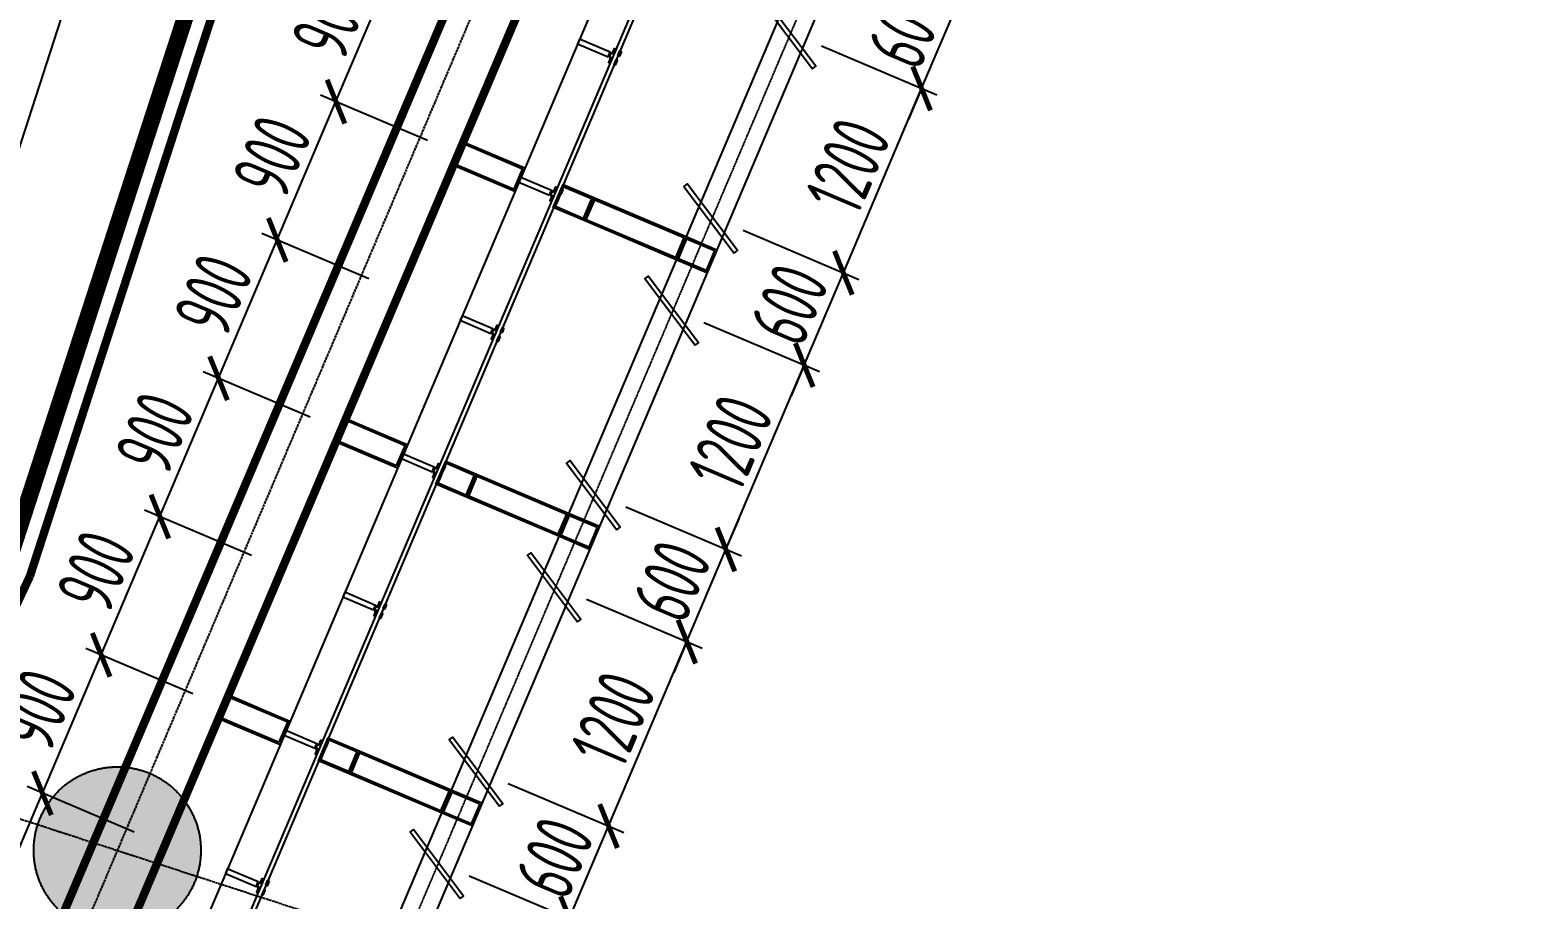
# Model space of a CAD drawing. Extents: x 11778731 to 12007717, y -6694179 to -6314888.
# Drawn here: x 11981166 to 11990124, y -6403804 to -6398597 of the extents above; entities that cross this region are included whole.
import ezdxf
from ezdxf.xclip import XClip

# ---------------------------------------------------------------- set-up
doc = ezdxf.new("R2010")
doc.units = 0
doc.header["$LTSCALE"] = 10
doc.header["$MEASUREMENT"] = 0
doc.header["$XCLIPFRAME"] = 0
for name, pattern in [('A3-RG-axis-100$0$CENTER', [2, 1.25, -0.25, 0.25, -0.25]), ('A3-RI-5F$0$DASH', [0.35, 0.25, -0.1]), ('A3-RI-5F$0$DASHDOT', [1, 0.5, -0.25, 0, -0.25])]:
    doc.linetypes.add(name, pattern=pattern)
for name, color, linetype in [('A3-RB-5F-100$0$A-DIMS-100', 1, 'Continuous'), ('A3-RG-axis-100$0$A-GRID', 1, 'A3-RG-axis-100$0$CENTER'), ('A3-RI-5F$0$0M-FIRE', 30, 'A3-RI-5F$0$DASHDOT'), ('A3-RI-5F$0$A-DETAILS', 11, 'Continuous'), ('A3-RI-5F$0$A-FACD-ALUM', 30, 'Continuous'), ('A3-RI-5F$0$A-FLOR', 2, 'Continuous'), ('A3-RI-5F$0$A-GLAZ', 140, 'Continuous'), ('A3-RI-5F$0$A-STRS-HRAL', 80, 'Continuous'), ('A3-RS-1F$0$A-HATH-GRAY', 8, 'Continuous'), ('A3-RS-1F$0$A-WALL', 7, 'Continuous')]:
    doc.layers.add(name, color=color, linetype=linetype)
doc.styles.add('A3-RB-5F-100$0$XD2008', font='xd-hzs.shx', dxfattribs={"width": 0.7, "bigfont": 'xd-hztxt.shx'})
doc.dimstyles.new('A3-RB-5F-100$0$XD100', dxfattribs={"dimscale": 100, "dimtxt": 3.5, "dimasz": 1.5, "dimexe": 1, "dimexo": 2, "dimgap": 0.5, "dimtad": 1, "dimdec": 0, "dimdsep": 46, "dimtxsty": 'A3-RB-5F-100$0$XD2008', "dimcen": 2.5, "dimclrt": 4, "dimaunit": 1, "dimadec": 0, "dimazin": 0, "dimtfac": 1, "dimtdec": 0, "dimtix": 1, "dimtmove": 0, "dimatfit": 3, "dimfxl": 0, "dimtolj": 1, "dimtzin": 0, "dimarcsym": 0})
doc.dimstyles.new('A3-RB-5F-100$0$XD100$0', dxfattribs={"dimscale": 100, "dimtxt": 3.5, "dimasz": 2, "dimexe": 1, "dimexo": 2, "dimgap": 0.5, "dimtad": 1, "dimdec": 0, "dimdsep": 46, "dimtxsty": 'A3-RB-5F-100$0$XD2008', "dimblk1": 'A3-RB-5F-100$0$_ARCHTICK', "dimblk2": 'A3-RB-5F-100$0$_ARCHTICK', "dimsah": 1, "dimcen": 2.5, "dimclrt": 4, "dimaunit": 1, "dimadec": 0, "dimazin": 0, "dimtfac": 1, "dimtdec": 0, "dimtix": 1, "dimtmove": 0, "dimatfit": 3, "dimfxl": 0, "dimtolj": 1, "dimtzin": 0, "dimarcsym": 0})

# ---------------------------------------------------------------- blocks, each defined once
blk = doc.blocks.new('A3-RI-5F')
at = {"layer": 'A3-RI-5F$0$0M-FIRE', "const_width": 100}
blk.add_lwpolyline([(11978127.2, -6392050.3), (11981718.3, -6393217.1), (11981918.5, -6393282.1), (11983619.4, -6393834.8), (11981025.6, -6401817.9, -0.089252), (11978423.6, -6405850.5, 0.095873), (11977106.7, -6407812.4), (11976851.3, -6408493), (11976456.6, -6410438.8), (11975165.8, -6410461.5, 0.078185), (11972830.6, -6410986.5), (11973149.5, -6418285.6), (11975106.4, -6418638)], format="xyb", dxfattribs=at)
at = {"layer": 'A3-RI-5F$0$A-DETAILS'}
for points in [[(11984544.8, -6399601.5), (11984486.2, -6399739.6), (11984302.1, -6399661.4), (11984360.7, -6399523.3)], [(11984531.7, -6399606.8), (11984480.9, -6399726.5), (11984315.2, -6399656.1), (11984366, -6399536.5)], [(11985097.1, -6399835.9), (11985038.5, -6399974), (11984486.2, -6399739.6), (11984544.8, -6399601.5)], [(11985084, -6399841.2), (11985033.2, -6399960.9), (11984499.3, -6399734.3), (11984550.1, -6399614.6)], [(11985281.2, -6399914.1), (11985222.6, -6400052.2), (11985038.5, -6399974), (11985097.1, -6399835.9)], [(11985268.1, -6399919.4), (11985217.3, -6400039), (11985051.7, -6399968.7), (11985102.4, -6399849)], [(11983841.5, -6401258.4), (11983782.9, -6401396.5), (11983598.8, -6401318.3), (11983657.4, -6401180.3)], [(11983828.4, -6401263.7), (11983777.6, -6401383.4), (11983611.9, -6401313), (11983662.7, -6401193.4)], [(11984393.8, -6401492.8), (11984335.2, -6401630.9), (11983782.9, -6401396.5), (11983841.5, -6401258.4)], [(11984380.7, -6401498.1), (11984329.9, -6401617.8), (11983796, -6401391.2), (11983846.8, -6401271.5)], [(11984577.9, -6401571), (11984519.3, -6401709.1), (11984335.2, -6401630.9), (11984393.8, -6401492.8)], [(11984564.8, -6401576.3), (11984514, -6401696), (11984348.3, -6401625.6), (11984399.1, -6401506)], [(11983138.2, -6402915.3), (11983079.6, -6403053.4), (11982895.5, -6402975.2), (11982954.1, -6402837.2)], [(11983125.1, -6402920.6), (11983074.3, -6403040.3), (11982908.6, -6402969.9), (11982959.4, -6402850.3)], [(11983690.5, -6403149.8), (11983631.9, -6403287.8), (11983079.6, -6403053.4), (11983138.2, -6402915.3)], [(11983677.4, -6403155), (11983626.6, -6403274.7), (11983092.7, -6403048.1), (11983143.5, -6402928.4)], [(11983874.6, -6403227.9), (11983816, -6403366), (11983631.9, -6403287.8), (11983690.5, -6403149.8)], [(11983861.5, -6403233.2), (11983810.7, -6403352.9), (11983645, -6403282.5), (11983695.8, -6403162.9)]]:
    blk.add_lwpolyline(points, close=True, dxfattribs=at)
at = {"layer": 'A3-RI-5F$0$A-FACD-ALUM'}
for p, q in [((11984634.3, -6398750.9), (11984642.3, -6398770.6)), ((11984637.1, -6398744.4), (11984656.7, -6398736.4)), ((11984637.1, -6398744.4), (11984645, -6398764.1)), ((11984639.8, -6398737.9), (11984659.5, -6398729.9)), ((11984282.7, -6399579.4), (11984290.6, -6399599)), ((11984285.4, -6399572.9), (11984305.1, -6399564.9)), ((11984285.4, -6399572.9), (11984293.4, -6399592.5)), ((11984288.2, -6399566.3), (11984307.8, -6399558.4)), ((11983933.8, -6400401.3), (11983953.4, -6400393.4)), ((11983933.8, -6400401.3), (11983941.7, -6400421)), ((11983936.5, -6400394.8), (11983956.2, -6400386.8)), ((11983931, -6400407.8), (11983938.9, -6400427.5)), ((11983579.3, -6401236.3), (11983587.3, -6401255.9)), ((11983582.1, -6401229.8), (11983601.8, -6401221.8)), ((11983582.1, -6401229.8), (11983590, -6401249.4)), ((11983584.9, -6401223.2), (11983604.5, -6401215.3)), ((11983227.7, -6402064.7), (11983235.6, -6402084.4)), ((11983230.4, -6402058.2), (11983250.1, -6402050.3)), ((11983230.4, -6402058.2), (11983238.4, -6402077.9)), ((11983233.2, -6402051.7), (11983252.9, -6402043.8)), ((11982876, -6402893.2), (11982884, -6402912.8)), ((11982878.8, -6402886.7), (11982898.5, -6402878.7)), ((11982878.8, -6402886.7), (11982886.7, -6402906.3)), ((11982881.5, -6402880.2), (11982901.2, -6402872.2)), ((11982527.1, -6403715.1), (11982546.8, -6403707.2)), ((11982527.1, -6403715.1), (11982535.1, -6403734.8)), ((11982529.9, -6403708.6), (11982549.6, -6403700.7)), ((11982524.4, -6403721.6), (11982532.3, -6403741.3))]:
    blk.add_line(p, q, dxfattribs=at)
for points in [[(11978189, -6391860.1), (11978365.4, -6391316.9), (11987372.2, -6391788.9), (11973314.7, -6424906.3)], [(11978237.5, -6391710.7), (11986780.8, -6392158.5), (11972568.2, -6425641.2)]]:
    blk.add_lwpolyline(points, dxfattribs=at)
for points in [[(11985854.5, -6398829.7), (11985874.5, -6398814.7), (11985573.6, -6398415.4), (11985553.6, -6398430.4)], [(11984631.2, -6398758.2), (11984642.9, -6398730.6), (11984458.8, -6398652.4), (11984447.1, -6398680.1)], [(11984642.5, -6398795.6), (11984654.2, -6398768), (11984645, -6398764.1), (11984633.3, -6398791.7)], [(11984677.7, -6398712.7), (11984665.9, -6398740.4), (11984656.7, -6398736.4), (11984668.5, -6398708.8)], [(11984674.7, -6398809.3), (11984686.4, -6398781.6), (11984677.2, -6398777.7), (11984665.5, -6398805.4)], [(11984709.9, -6398726.4), (11984698.2, -6398754), (11984689, -6398750.1), (11984700.7, -6398722.5)], [(11984072, -6399563.7), (11984130.6, -6399425.7), (11983762.4, -6399269.4), (11983703.8, -6399407.4)], [(11984066.7, -6399550.6), (11984117.5, -6399431), (11983767.7, -6399282.5), (11983716.9, -6399402.2)], [(11984279.6, -6399586.7), (11984291.3, -6399559), (11984107.2, -6399480.9), (11984095.5, -6399508.5)], [(11984290.8, -6399624), (11984302.6, -6399596.4), (11984293.4, -6399592.5), (11984281.6, -6399620.1)], [(11984326, -6399541.2), (11984314.3, -6399568.8), (11984305.1, -6399564.9), (11984316.8, -6399537.3)], [(11984358.2, -6399554.9), (11984346.5, -6399582.5), (11984337.3, -6399578.6), (11984349, -6399551)], [(11985385.6, -6399934.3), (11985405.6, -6399919.3), (11985104.7, -6399520), (11985084.7, -6399535)], [(11984323.1, -6399637.7), (11984334.8, -6399610.1), (11984325.6, -6399606.2), (11984313.9, -6399633.8)], [(11985151.2, -6400486.6), (11985171.2, -6400471.6), (11984870.3, -6400072.3), (11984850.3, -6400087.3)], [(11983927.9, -6400415.1), (11983939.6, -6400387.5), (11983755.5, -6400309.4), (11983743.8, -6400337)], [(11983974.4, -6400369.7), (11983962.6, -6400397.3), (11983953.4, -6400393.4), (11983965.1, -6400365.7)], [(11984006.6, -6400383.3), (11983994.8, -6400410.9), (11983985.6, -6400407), (11983997.4, -6400379.4)], [(11983939.2, -6400452.5), (11983950.9, -6400424.9), (11983941.7, -6400421), (11983930, -6400448.6)], [(11983971.4, -6400466.2), (11983983.1, -6400438.6), (11983973.9, -6400434.6), (11983962.2, -6400462.3)], [(11983368.7, -6401220.7), (11983427.3, -6401082.6), (11983059.1, -6400926.3), (11983000.5, -6401064.4)], [(11983363.4, -6401207.5), (11983414.2, -6401087.9), (11983064.4, -6400939.4), (11983013.6, -6401059.1)], [(11983576.2, -6401243.6), (11983588, -6401216), (11983403.9, -6401137.8), (11983392.1, -6401165.4)], [(11983622.7, -6401198.1), (11983611, -6401225.7), (11983601.8, -6401221.8), (11983613.5, -6401194.2)], [(11983654.9, -6401211.8), (11983643.2, -6401239.4), (11983634, -6401235.5), (11983645.7, -6401207.9)], [(11984682.3, -6401591.2), (11984702.3, -6401576.2), (11984401.4, -6401176.9), (11984381.4, -6401191.9)], [(11983587.5, -6401280.9), (11983599.3, -6401253.3), (11983590, -6401249.4), (11983578.3, -6401277)], [(11983619.7, -6401294.6), (11983631.5, -6401267), (11983622.3, -6401263.1), (11983610.5, -6401290.7)], [(11984447.9, -6402143.5), (11984467.9, -6402128.5), (11984166.9, -6401729.2), (11984147, -6401744.2)], [(11983224.6, -6402072), (11983236.3, -6402044.4), (11983052.2, -6401966.3), (11983040.5, -6401993.9)], [(11983235.9, -6402109.4), (11983247.6, -6402081.8), (11983238.4, -6402077.9), (11983226.7, -6402105.5)], [(11983271, -6402026.6), (11983259.3, -6402054.2), (11983250.1, -6402050.3), (11983261.8, -6402022.7)], [(11983268.1, -6402123.1), (11983279.8, -6402095.5), (11983270.6, -6402091.6), (11983258.9, -6402119.2)], [(11983303.3, -6402040.2), (11983291.5, -6402067.8), (11983282.3, -6402063.9), (11983294, -6402036.3)], [(11982665.4, -6402877.6), (11982724, -6402739.5), (11982355.8, -6402583.2), (11982297.2, -6402721.3)], [(11982660.1, -6402864.4), (11982710.9, -6402744.8), (11982361.1, -6402596.3), (11982310.3, -6402716)], [(11982872.9, -6402900.5), (11982884.6, -6402872.9), (11982700.5, -6402794.7), (11982688.8, -6402822.3)], [(11982884.2, -6402937.9), (11982895.9, -6402910.2), (11982886.7, -6402906.3), (11982875, -6402934)], [(11982919.4, -6402855), (11982907.7, -6402882.6), (11982898.5, -6402878.7), (11982910.2, -6402851.1)], [(11982951.6, -6402868.7), (11982939.9, -6402896.3), (11982930.7, -6402892.4), (11982942.4, -6402864.8)], [(11983979, -6403248.1), (11983999, -6403233.1), (11983698.1, -6402833.8), (11983678.1, -6402848.8)], [(11982916.4, -6402951.5), (11982928.2, -6402923.9), (11982918.9, -6402920), (11982907.2, -6402947.6)], [(11983744.6, -6403800.4), (11983764.5, -6403785.4), (11983463.6, -6403386.1), (11983443.7, -6403401.1)], [(11982521.3, -6403728.9), (11982533, -6403701.3), (11982348.9, -6403623.2), (11982337.2, -6403650.8)], [(11982567.7, -6403683.5), (11982556, -6403711.1), (11982546.8, -6403707.2), (11982558.5, -6403679.6)], [(11982599.9, -6403697.1), (11982588.2, -6403724.8), (11982579, -6403720.9), (11982590.7, -6403693.2)], [(11982532.6, -6403766.3), (11982544.3, -6403738.7), (11982535.1, -6403734.8), (11982523.3, -6403762.4)], [(11982564.8, -6403780), (11982576.5, -6403752.4), (11982567.3, -6403748.5), (11982555.6, -6403776.1)]]:
    blk.add_lwpolyline(points, close=True, dxfattribs=at)
at = {"layer": 'A3-RI-5F$0$A-FLOR', "linetype": 'A3-RI-5F$0$DASH', "const_width": 50}
blk.add_lwpolyline([(11978173.5, -6391907.6), (11983808.4, -6393738.5), (11981166.4, -6401870, -0.089363), (11978533.3, -6405952.9, 0.16088), (11976814.5, -6409345.1), (11976779.4, -6409539.8), (11976579.8, -6410648), (11976297.4, -6410621.5, 0.112692), (11972985.2, -6411088.7), (11973294.1, -6418159.3), (11975166.5, -6418496.5)], format="xyb", dxfattribs=at)
for points in [[(11897636.5, -6393080), (11898125.1, -6393287.4), (11898322.7, -6393228.5), (11896985.5, -6418742.1), (11920412.3, -6428686.2), (11921779.8, -6425464.4), (11976706.5, -6448779.4), (11984755.5, -6429817), (11972558.8, -6424639.8), (11986355.7, -6392136.2)], [(11922332.2, -6425698.9), (11977074.7, -6448935.7), (11985123.7, -6429973.3), (11972927, -6424796.1), (11986780.8, -6392158.5)]]:
    blk.add_lwpolyline(points, dxfattribs=at)
at = {"layer": 'A3-RI-5F$0$A-GLAZ'}
for p, q in [((11988804.6, -6391613.6), (11974465.3, -6425394.8)), ((11988508.9, -6391798.4), (11974281.2, -6425316.6))]:
    blk.add_line(p, q, dxfattribs=at)
for points in [[(11977975, -6391790.5), (11978204.8, -6391083.2), (11987704.9, -6391581), (11973521.8, -6424994.3)], [(11977951.2, -6391782.8), (11978187, -6391057.2), (11987741.9, -6391557.9), (11973544.8, -6425004)]]:
    blk.add_lwpolyline(points, dxfattribs=at)
at = {"layer": 'A3-RI-5F$0$A-GLAZ', "linetype": 'A3-RI-5F$0$DASH'}
blk.add_lwpolyline([(11987700.3, -6391655.9), (11988656.7, -6391706), (11974373.3, -6425355.7)], dxfattribs=at)
at = {"layer": 'A3-RI-5F$0$A-STRS-HRAL'}
for p, q in [((11981166.4, -6401870), (11983808.4, -6393738.5)), ((11983619.4, -6393834.8), (11981025.6, -6401817.9))]:
    blk.add_line(p, q, dxfattribs=at)
blk = doc.blocks.new('A3-RG-axis-100')
at = {"layer": 'A3-RG-axis-100$0$A-GRID'}
for p, q in [((11987492, -6389843.2), (11971114.4, -6428426.5)), ((11940623, -6390168.8), (12004268, -6410848.3))]:
    blk.add_line(p, q, dxfattribs=at)
blk = doc.blocks.new('A3-RS-1F')
at = {"layer": 'A3-RS-1F$0$A-HATH-GRAY'}
h = blk.add_hatch(color=256, dxfattribs=at)
edge = h.paths.add_edge_path()
edge.add_arc((11981689.9, -6403512.2), 500.5, 0, 360)
at = {"layer": 'A3-RS-1F$0$A-WALL'}
blk.add_circle((11981689.9, -6403512.2), 500.5, dxfattribs=at)
blk = doc.blocks.new('A3-RB-5F-100$0$_ARCHTICK')
at = {"color": 0, "linetype": 'ByBlock', "const_width": 0.15}
blk.add_lwpolyline([(-0.5, -0.5), (0.5, 0.5)], dxfattribs=at)
blk = doc.blocks.new('*D947')
at = {"layer": 'A3-RB-5F-100$0$A-DIMS-100', "color": 0, "lineweight": -2}
for p, q in [((11983900.7, -6398431.8), (11983259.5, -6398159.7)), ((11982999.9, -6399027.2), (11983351.6, -6398198.7)), ((11983549, -6399260.3), (11982907.9, -6398988.1))]:
    blk.add_line(p, q, dxfattribs=at)
at = {"layer": 'Defpoints', "color": 0}
for p in [(11983351.6, -6398198.7), (11984084.8, -6398510), (11983733.1, -6399338.4)]:
    blk.add_point(p, dxfattribs=at)
at = {"layer": 'A3-RB-5F-100$0$A-DIMS-100', "color": 0, "lineweight": -2, "xscale": 200, "yscale": 200, "zscale": 200}
for p, rotation in [((11983351.6, -6398198.7), 67.00000002030026), ((11982999.9, -6399027.2), 247.0000000203003)]:
    blk.add_blockref('A3-RB-5F-100$0$_ARCHTICK', p, dxfattribs=dict(at, rotation=rotation))
at = {"layer": 'A3-RB-5F-100$0$A-DIMS-100', "color": 4, "insert": (11982968.6, -6398525), "char_height": 350, "attachment_point": 5, "rotation": 67, "style": 'A3-RB-5F-100$0$XD2008'}
blk.add_mtext('\\A1;900', dxfattribs=at)
blk = doc.blocks.new('*D948')
at = {"layer": 'A3-RB-5F-100$0$A-DIMS-100', "color": 0, "lineweight": -2}
for p, q in [((11982648.3, -6399855.6), (11982999.9, -6399027.2)), ((11983549, -6399260.3), (11982907.9, -6398988.1)), ((11983197.4, -6400088.7), (11982556.2, -6399816.6))]:
    blk.add_line(p, q, dxfattribs=at)
at = {"layer": 'Defpoints', "color": 0}
for p in [(11982999.9, -6399027.2), (11983733.1, -6399338.4), (11983381.5, -6400166.9)]:
    blk.add_point(p, dxfattribs=at)
at = {"layer": 'A3-RB-5F-100$0$A-DIMS-100', "color": 0, "lineweight": -2, "xscale": 200, "yscale": 200, "zscale": 200}
for p, rotation in [((11982999.9, -6399027.2), 67.00000002036309), ((11982648.3, -6399855.6), 247.0000000203631)]:
    blk.add_blockref('A3-RB-5F-100$0$_ARCHTICK', p, dxfattribs=dict(at, rotation=rotation))
at = {"layer": 'A3-RB-5F-100$0$A-DIMS-100', "color": 4, "insert": (11982617, -6399353.5), "char_height": 350, "attachment_point": 5, "rotation": 67, "style": 'A3-RB-5F-100$0$XD2008'}
blk.add_mtext('\\A1;900', dxfattribs=at)
blk = doc.blocks.new('*D949')
at = {"layer": 'A3-RB-5F-100$0$A-DIMS-100', "color": 0, "lineweight": -2}
for p, q in [((11982296.6, -6400684.1), (11982648.3, -6399855.6)), ((11983197.4, -6400088.7), (11982556.2, -6399816.6)), ((11982845.7, -6400917.2), (11982204.5, -6400645))]:
    blk.add_line(p, q, dxfattribs=at)
at = {"layer": 'Defpoints', "color": 0}
for p in [(11982648.3, -6399855.6), (11983381.5, -6400166.9), (11983029.8, -6400995.3)]:
    blk.add_point(p, dxfattribs=at)
at = {"layer": 'A3-RB-5F-100$0$A-DIMS-100', "color": 0, "lineweight": -2, "xscale": 200, "yscale": 200, "zscale": 200}
for p, rotation in [((11982648.3, -6399855.6), 67.00000002033991), ((11982296.6, -6400684.1), 247.0000000203399)]:
    blk.add_blockref('A3-RB-5F-100$0$_ARCHTICK', p, dxfattribs=dict(at, rotation=rotation))
at = {"layer": 'A3-RB-5F-100$0$A-DIMS-100', "color": 4, "insert": (11982265.3, -6400182), "char_height": 350, "attachment_point": 5, "rotation": 67, "style": 'A3-RB-5F-100$0$XD2008'}
blk.add_mtext('\\A1;900', dxfattribs=at)
blk = doc.blocks.new('*D950')
at = {"layer": 'A3-RB-5F-100$0$A-DIMS-100', "color": 0, "lineweight": -2}
for p, q in [((11982845.7, -6400917.2), (11982204.5, -6400645)), ((11981944.9, -6401512.6), (11982296.6, -6400684.1)), ((11982494, -6401745.6), (11981852.9, -6401473.5))]:
    blk.add_line(p, q, dxfattribs=at)
at = {"layer": 'Defpoints', "color": 0}
for p in [(11982296.6, -6400684.1), (11983029.8, -6400995.3), (11982678.1, -6401823.8)]:
    blk.add_point(p, dxfattribs=at)
at = {"layer": 'A3-RB-5F-100$0$A-DIMS-100', "color": 0, "lineweight": -2, "xscale": 200, "yscale": 200, "zscale": 200}
for p, rotation in [((11982296.6, -6400684.1), 67.00000002030026), ((11981944.9, -6401512.6), 247.0000000203003)]:
    blk.add_blockref('A3-RB-5F-100$0$_ARCHTICK', p, dxfattribs=dict(at, rotation=rotation))
at = {"layer": 'A3-RB-5F-100$0$A-DIMS-100', "color": 4, "insert": (11981913.7, -6401010.4), "char_height": 350, "attachment_point": 5, "rotation": 67, "style": 'A3-RB-5F-100$0$XD2008'}
blk.add_mtext('\\A1;900', dxfattribs=at)
blk = doc.blocks.new('*D951')
at = {"layer": 'A3-RB-5F-100$0$A-DIMS-100', "color": 0, "lineweight": -2}
for p, q in [((11982494, -6401745.6), (11981852.9, -6401473.5)), ((11981593.3, -6402341), (11981944.9, -6401512.6)), ((11982142.4, -6402574.1), (11981501.2, -6402301.9))]:
    blk.add_line(p, q, dxfattribs=at)
at = {"layer": 'Defpoints', "color": 0}
for p in [(11981944.9, -6401512.6), (11982678.1, -6401823.8), (11982326.5, -6402652.2)]:
    blk.add_point(p, dxfattribs=at)
at = {"layer": 'A3-RB-5F-100$0$A-DIMS-100', "color": 0, "lineweight": -2, "xscale": 200, "yscale": 200, "zscale": 200}
for p, rotation in [((11981944.9, -6401512.6), 67.00000002031676), ((11981593.3, -6402341), 247.0000000203168)]:
    blk.add_blockref('A3-RB-5F-100$0$_ARCHTICK', p, dxfattribs=dict(at, rotation=rotation))
at = {"layer": 'A3-RB-5F-100$0$A-DIMS-100', "color": 4, "insert": (11981562, -6401838.9), "char_height": 350, "attachment_point": 5, "rotation": 67, "style": 'A3-RB-5F-100$0$XD2008'}
blk.add_mtext('\\A1;900', dxfattribs=at)
blk = doc.blocks.new('*D952')
at = {"layer": 'A3-RB-5F-100$0$A-DIMS-100', "color": 0, "lineweight": -2}
for p, q in [((11981241.6, -6403169.5), (11981593.3, -6402341)), ((11982142.4, -6402574.1), (11981501.2, -6402301.9)), ((11981790.7, -6403402.5), (11981149.6, -6403130.4))]:
    blk.add_line(p, q, dxfattribs=at)
at = {"layer": 'Defpoints', "color": 0}
for p in [(11981593.3, -6402341), (11982326.5, -6402652.2), (11981974.8, -6403480.7)]:
    blk.add_point(p, dxfattribs=at)
at = {"layer": 'A3-RB-5F-100$0$A-DIMS-100', "color": 0, "lineweight": -2, "xscale": 200, "yscale": 200, "zscale": 200}
for p, rotation in [((11981593.3, -6402341), 67.00000002043258), ((11981241.6, -6403169.5), 247.0000000204326)]:
    blk.add_blockref('A3-RB-5F-100$0$_ARCHTICK', p, dxfattribs=dict(at, rotation=rotation))
at = {"layer": 'A3-RB-5F-100$0$A-DIMS-100', "color": 4, "insert": (11981210.3, -6402667.3), "char_height": 350, "attachment_point": 5, "rotation": 67, "style": 'A3-RB-5F-100$0$XD2008'}
blk.add_mtext('\\A1;900', dxfattribs=at)
blk = doc.blocks.new('*D338')
at = {"layer": 'A3-RB-5F-100$0$A-DIMS-100', "color": 0, "lineweight": -2}
for p, q in [((11980890, -6403997.9), (11981241.6, -6403169.5)), ((11981790.7, -6403402.5), (11981149.6, -6403130.4)), ((11981439.1, -6404231), (11980797.9, -6403958.8))]:
    blk.add_line(p, q, dxfattribs=at)
at = {"layer": 'Defpoints', "color": 0}
for p in [(11981241.6, -6403169.5), (11981974.8, -6403480.7), (11981623.2, -6404309.1)]:
    blk.add_point(p, dxfattribs=at)
at = {"layer": 'A3-RB-5F-100$0$A-DIMS-100', "color": 0, "lineweight": -2, "xscale": 200, "yscale": 200, "zscale": 200}
for p, rotation in [((11981241.6, -6403169.5), 67.00000002029358), ((11980890, -6403997.9), 247.0000000202936)]:
    blk.add_blockref('A3-RB-5F-100$0$_ARCHTICK', p, dxfattribs=dict(at, rotation=rotation))
at = {"layer": 'A3-RB-5F-100$0$A-DIMS-100', "color": 4, "insert": (11980858.7, -6403495.8), "char_height": 350, "attachment_point": 5, "rotation": 67, "style": 'A3-RB-5F-100$0$XD2008'}
blk.add_mtext('\\A1;900', dxfattribs=at)
blk = doc.blocks.new('*D607')
at = {"layer": 'A3-RB-5F-100$0$A-DIMS-100', "color": 0, "lineweight": -2}
for p, q in [((11983429.2, -6393773), (11982855.5, -6393586.6)), ((11980356.8, -6401600.6), (11982950.6, -6393617.5)), ((11980835.4, -6401756.1), (11980261.7, -6401569.7))]:
    blk.add_line(p, q, dxfattribs=at)
at = {"layer": 'Defpoints', "color": 0}
for p in [(11982950.6, -6393617.5), (11983619.4, -6393834.8), (11981025.6, -6401817.9)]:
    blk.add_point(p, dxfattribs=at)
at = {"layer": 'A3-RB-5F-100$0$A-DIMS-100', "color": 0, "lineweight": -2, "xscale": 200, "yscale": 200, "zscale": 200}
for p, rotation in [((11982950.6, -6393617.5), 71.99999999989048), ((11980356.8, -6401600.6), 251.9999999998905)]:
    blk.add_blockref('A3-RB-5F-100$0$_ARCHTICK', p, dxfattribs=dict(at, rotation=rotation))
at = {"layer": 'A3-RB-5F-100$0$A-DIMS-100', "color": 4, "insert": (11981439.7, -6397539.5), "char_height": 350, "attachment_point": 5, "rotation": 72, "style": 'A3-RB-5F-100$0$XD2008'}
blk.add_mtext('\\A1;8394', dxfattribs=at)
blk = doc.blocks.new('*D608')
at = {"layer": 'A3-RB-5F-100$0$A-DIMS-100', "color": 0, "lineweight": -2}
blk.add_arc((11983619.4, -6393834.8), 1195.6, 162, 252, dxfattribs=at)
at = {"layer": 'Defpoints', "color": 0}
for p in [(11978127.2, -6392050.3), (11983619.4, -6393834.8), (11983619.4, -6393834.8), (11982449.9, -6394083.4), (11981025.6, -6401817.9)]:
    blk.add_point(p, dxfattribs=at)
at = {"layer": 'A3-RB-5F-100$0$A-DIMS-100', "color": 0, "lineweight": -2, "xscale": 100, "yscale": 100, "zscale": 100}
for p, rotation in [((11982482.3, -6393465.3), 71.9999999998995), ((11983250, -6394971.9), 341.9999999998954)]:
    blk.add_blockref('A3-RB-5F-100$0$_ARCHTICK', p, dxfattribs=dict(at, rotation=rotation))
at = {"layer": 'A3-RB-5F-100$0$A-DIMS-100', "color": 4, "insert": (11982784.3, -6394260.3), "char_height": 350, "attachment_point": 5, "rotation": 297, "style": 'A3-RB-5F-100$0$XD2008'}
blk.add_mtext('\\A1;90°0\'0"', dxfattribs=at)
blk = doc.blocks.new('*D694')
at = {"layer": 'A3-RB-5F-100$0$A-DIMS-100', "color": 0, "lineweight": -2}
for p, q in [((11986142.6, -6398140.9), (11986835.2, -6398434.9)), ((11986743.2, -6398395.8), (11986821.3, -6398211.7)), ((11986508.7, -6398948.1), (11986743.2, -6398395.8)), ((11985908.1, -6398693.2), (11986600.8, -6398987.2)), ((11986508.7, -6398948.1), (11986430.6, -6399132.2))]:
    blk.add_line(p, q, dxfattribs=at)
at = {"layer": 'Defpoints', "color": 0}
for p in [(11985958.5, -6398062.7), (11986743.2, -6398395.8), (11985724, -6398615)]:
    blk.add_point(p, dxfattribs=at)
at = {"layer": 'A3-RB-5F-100$0$A-DIMS-100', "color": 0, "lineweight": -2, "xscale": 200, "yscale": 200, "zscale": 200}
for p, rotation in [((11986743.2, -6398395.8), 246.999999999915), ((11986508.7, -6398948.1), 66.99999999991503)]:
    blk.add_blockref('A3-RB-5F-100$0$_ARCHTICK', p, dxfattribs=dict(at, rotation=rotation))
at = {"layer": 'A3-RB-5F-100$0$A-DIMS-100', "color": 4, "insert": (11986418.8, -6398584), "char_height": 350, "attachment_point": 5, "rotation": 67, "style": 'A3-RB-5F-100$0$XD2008'}
blk.add_mtext('\\A1;600', dxfattribs=at)
blk = doc.blocks.new('*D695')
at = {"layer": 'A3-RB-5F-100$0$A-DIMS-100', "color": 0, "lineweight": -2}
for p, q in [((11985908.1, -6398693.2), (11986600.8, -6398987.2)), ((11986039.8, -6400052.7), (11986508.7, -6398948.1)), ((11985439.3, -6399797.8), (11986131.9, -6400091.8))]:
    blk.add_line(p, q, dxfattribs=at)
at = {"layer": 'Defpoints', "color": 0}
for p in [(11985724, -6398615), (11986508.7, -6398948.1), (11985255.2, -6399719.6)]:
    blk.add_point(p, dxfattribs=at)
at = {"layer": 'A3-RB-5F-100$0$A-DIMS-100', "color": 0, "lineweight": -2, "xscale": 200, "yscale": 200, "zscale": 200}
for p, rotation in [((11986508.7, -6398948.1), 66.99999999989764), ((11986039.8, -6400052.7), 246.9999999998976)]:
    blk.add_blockref('A3-RB-5F-100$0$_ARCHTICK', p, dxfattribs=dict(at, rotation=rotation))
at = {"layer": 'A3-RB-5F-100$0$A-DIMS-100', "color": 4, "insert": (11986067.2, -6399412.5), "char_height": 350, "attachment_point": 5, "rotation": 67, "style": 'A3-RB-5F-100$0$XD2008'}
blk.add_mtext('\\A1;1200', dxfattribs=at)
blk = doc.blocks.new('*D696')
at = {"layer": 'A3-RB-5F-100$0$A-DIMS-100', "color": 0, "lineweight": -2}
for p, q in [((11985439.3, -6399797.8), (11986131.9, -6400091.8)), ((11986039.8, -6400052.7), (11986118, -6399868.6)), ((11985805.4, -6400605), (11986039.8, -6400052.7)), ((11985204.8, -6400350.1), (11985897.5, -6400644.1)), ((11985805.4, -6400605), (11985727.3, -6400789.1))]:
    blk.add_line(p, q, dxfattribs=at)
at = {"layer": 'Defpoints', "color": 0}
for p in [(11985255.2, -6399719.6), (11986039.8, -6400052.7), (11985020.7, -6400271.9)]:
    blk.add_point(p, dxfattribs=at)
at = {"layer": 'A3-RB-5F-100$0$A-DIMS-100', "color": 0, "lineweight": -2, "xscale": 200, "yscale": 200, "zscale": 200}
for p, rotation in [((11986039.8, -6400052.7), 246.9999999998016), ((11985805.4, -6400605), 66.99999999980169)]:
    blk.add_blockref('A3-RB-5F-100$0$_ARCHTICK', p, dxfattribs=dict(at, rotation=rotation))
at = {"layer": 'A3-RB-5F-100$0$A-DIMS-100', "color": 4, "insert": (11985715.5, -6400240.9), "char_height": 350, "attachment_point": 5, "rotation": 67, "style": 'A3-RB-5F-100$0$XD2008'}
blk.add_mtext('\\A1;600', dxfattribs=at)
blk = doc.blocks.new('*D697')
at = {"layer": 'A3-RB-5F-100$0$A-DIMS-100', "color": 0, "lineweight": -2}
for p, q in [((11985204.8, -6400350.1), (11985897.5, -6400644.1)), ((11985336.5, -6401709.6), (11985805.4, -6400605)), ((11984735.9, -6401454.7), (11985428.6, -6401748.7))]:
    blk.add_line(p, q, dxfattribs=at)
at = {"layer": 'Defpoints', "color": 0}
for p in [(11985020.7, -6400271.9), (11985805.4, -6400605), (11984551.8, -6401376.5)]:
    blk.add_point(p, dxfattribs=at)
at = {"layer": 'A3-RB-5F-100$0$A-DIMS-100', "color": 0, "lineweight": -2, "xscale": 200, "yscale": 200, "zscale": 200}
for p, rotation in [((11985805.4, -6400605), 66.99999999990219), ((11985336.5, -6401709.6), 246.9999999999022)]:
    blk.add_blockref('A3-RB-5F-100$0$_ARCHTICK', p, dxfattribs=dict(at, rotation=rotation))
at = {"layer": 'A3-RB-5F-100$0$A-DIMS-100', "color": 4, "insert": (11985363.9, -6401069.4), "char_height": 350, "attachment_point": 5, "rotation": 67, "style": 'A3-RB-5F-100$0$XD2008'}
blk.add_mtext('\\A1;1200', dxfattribs=at)
blk = doc.blocks.new('*D698')
at = {"layer": 'A3-RB-5F-100$0$A-DIMS-100', "color": 0, "lineweight": -2}
for p, q in [((11984735.9, -6401454.7), (11985428.6, -6401748.7)), ((11985336.5, -6401709.6), (11985414.7, -6401525.5)), ((11985102.1, -6402261.9), (11985336.5, -6401709.6)), ((11984501.5, -6402007), (11985194.1, -6402301)), ((11985102.1, -6402261.9), (11985023.9, -6402446))]:
    blk.add_line(p, q, dxfattribs=at)
at = {"layer": 'Defpoints', "color": 0}
for p in [(11984551.8, -6401376.5), (11985336.5, -6401709.6), (11984317.4, -6401928.8)]:
    blk.add_point(p, dxfattribs=at)
at = {"layer": 'A3-RB-5F-100$0$A-DIMS-100', "color": 0, "lineweight": -2, "xscale": 200, "yscale": 200, "zscale": 200}
for p, rotation in [((11985336.5, -6401709.6), 246.9999999998803), ((11985102.1, -6402261.9), 66.99999999988026)]:
    blk.add_blockref('A3-RB-5F-100$0$_ARCHTICK', p, dxfattribs=dict(at, rotation=rotation))
at = {"layer": 'A3-RB-5F-100$0$A-DIMS-100', "color": 4, "insert": (11985012.2, -6401897.9), "char_height": 350, "attachment_point": 5, "rotation": 67, "style": 'A3-RB-5F-100$0$XD2008'}
blk.add_mtext('\\A1;600', dxfattribs=at)
blk = doc.blocks.new('*D699')
at = {"layer": 'A3-RB-5F-100$0$A-DIMS-100', "color": 0, "lineweight": -2}
for p, q in [((11984501.5, -6402007), (11985194.1, -6402301)), ((11984633.2, -6403366.5), (11985102.1, -6402261.9)), ((11984032.6, -6403111.6), (11984725.3, -6403405.6))]:
    blk.add_line(p, q, dxfattribs=at)
at = {"layer": 'Defpoints', "color": 0}
for p in [(11984317.4, -6401928.8), (11985102.1, -6402261.9), (11983848.5, -6403033.4)]:
    blk.add_point(p, dxfattribs=at)
at = {"layer": 'A3-RB-5F-100$0$A-DIMS-100', "color": 0, "lineweight": -2, "xscale": 200, "yscale": 200, "zscale": 200}
for p, rotation in [((11985102.1, -6402261.9), 66.99999999986291), ((11984633.2, -6403366.5), 246.9999999998629)]:
    blk.add_blockref('A3-RB-5F-100$0$_ARCHTICK', p, dxfattribs=dict(at, rotation=rotation))
at = {"layer": 'A3-RB-5F-100$0$A-DIMS-100', "color": 4, "insert": (11984660.5, -6402726.3), "char_height": 350, "attachment_point": 5, "rotation": 67, "style": 'A3-RB-5F-100$0$XD2008'}
blk.add_mtext('\\A1;1200', dxfattribs=at)
blk = doc.blocks.new('*D700')
at = {"layer": 'A3-RB-5F-100$0$A-DIMS-100', "color": 0, "lineweight": -2}
for p, q in [((11984032.6, -6403111.6), (11984725.3, -6403405.6)), ((11984633.2, -6403366.5), (11984711.4, -6403182.4)), ((11984398.8, -6403918.8), (11984633.2, -6403366.5)), ((11983798.2, -6403663.9), (11984490.8, -6403957.9)), ((11984398.8, -6403918.8), (11984320.6, -6404102.9))]:
    blk.add_line(p, q, dxfattribs=at)
at = {"layer": 'Defpoints', "color": 0}
for p in [(11983848.5, -6403033.4), (11984633.2, -6403366.5), (11983614.1, -6403585.7)]:
    blk.add_point(p, dxfattribs=at)
at = {"layer": 'A3-RB-5F-100$0$A-DIMS-100', "color": 0, "lineweight": -2, "xscale": 200, "yscale": 200, "zscale": 200}
for p, rotation in [((11984633.2, -6403366.5), 246.9999999998784), ((11984398.8, -6403918.8), 66.99999999987841)]:
    blk.add_blockref('A3-RB-5F-100$0$_ARCHTICK', p, dxfattribs=dict(at, rotation=rotation))
at = {"layer": 'A3-RB-5F-100$0$A-DIMS-100', "color": 4, "insert": (11984308.9, -6403554.8), "char_height": 350, "attachment_point": 5, "rotation": 67, "style": 'A3-RB-5F-100$0$XD2008'}
blk.add_mtext('\\A1;600', dxfattribs=at)
blk = doc.blocks.new('*D701')
at = {"layer": 'A3-RB-5F-100$0$A-DIMS-100', "color": 0, "lineweight": -2}
for p, q in [((11983798.2, -6403663.9), (11984490.8, -6403957.9)), ((11984398.8, -6403918.8), (11984476.9, -6403734.7)), ((11984164.3, -6404471.1), (11984398.8, -6403918.8)), ((11983563.7, -6404216.2), (11984256.4, -6404510.2)), ((11984164.3, -6404471.1), (11984086.2, -6404655.2))]:
    blk.add_line(p, q, dxfattribs=at)
at = {"layer": 'Defpoints', "color": 0}
for p in [(11983614.1, -6403585.7), (11984398.8, -6403918.8), (11983379.6, -6404138)]:
    blk.add_point(p, dxfattribs=at)
at = {"layer": 'A3-RB-5F-100$0$A-DIMS-100', "color": 0, "lineweight": -2, "xscale": 200, "yscale": 200, "zscale": 200}
for p, rotation in [((11984398.8, -6403918.8), 246.9999999998509), ((11984164.3, -6404471.1), 66.99999999985083)]:
    blk.add_blockref('A3-RB-5F-100$0$_ARCHTICK', p, dxfattribs=dict(at, rotation=rotation))
at = {"layer": 'A3-RB-5F-100$0$A-DIMS-100', "color": 4, "insert": (11984074.4, -6404107.1), "char_height": 350, "attachment_point": 5, "rotation": 67, "style": 'A3-RB-5F-100$0$XD2008'}
blk.add_mtext('\\A1;600', dxfattribs=at)
blk = doc.blocks.new('A3-RB-5F-100')
at = {"layer": 'A3-RB-5F-100$0$A-DIMS-100'}
dim = blk.add_angular_dim_2l(base=(11982449.9, -6394083.4), line1=((11983619.4, -6393834.8), (11981025.6, -6401817.9)), line2=((11978127.2, -6392050.3), (11983619.4, -6393834.8)), dimstyle='A3-RB-5F-100$0$XD100', override={"dimasz": 1, "dimblk1": 'A3-RB-5F-100$0$_ARCHTICK', "dimblk2": 'A3-RB-5F-100$0$_ARCHTICK', "dimsah": 1, "dimadec": 3}, dxfattribs=at)
dim.commit()
dim.dimension.update_dxf_attribs({"geometry": '*D608', "text_midpoint": (11982784.3, -6394260.3)})
for p1, p2, distance, picture, middle in [((11981025.6, -6401817.9), (11983619.4, -6393834.8), 703.2, '*D607', (11981439.7, -6397539.5)), ((11985724, -6398615), (11985958.5, -6398062.7), -852.5, '*D694', (11986418.8, -6398584)), ((11985255.2, -6399719.6), (11985724, -6398615), -852.5, '*D695', (11986067.2, -6399412.5)), ((11985020.7, -6400271.9), (11985255.2, -6399719.6), -852.5, '*D696', (11985715.5, -6400240.9)), ((11984551.8, -6401376.5), (11985020.7, -6400271.9), -852.5, '*D697', (11985363.9, -6401069.4)), ((11984317.4, -6401928.8), (11984551.8, -6401376.5), -852.5, '*D698', (11985012.2, -6401897.9)), ((11983848.5, -6403033.4), (11984317.4, -6401928.8), -852.5, '*D699', (11984660.5, -6402726.3)), ((11983614.1, -6403585.7), (11983848.5, -6403033.4), -852.5, '*D700', (11984308.9, -6403554.8)), ((11983379.6, -6404138), (11983614.1, -6403585.7), -852.5, '*D701', (11984074.4, -6404107.1))]:
    dim = blk.add_aligned_dim(p1=p1, p2=p2, distance=distance, dimstyle='A3-RB-5F-100$0$XD100$0', dxfattribs=at)
    dim.commit()
    dim.dimension.update_dxf_attribs({"geometry": picture, "text_midpoint": middle})
for base, p1, p2, picture, middle in [((11983351.6, -6398198.7), (11983733.1, -6399338.4), (11984084.8, -6398510), '*D947', (11983175.7, -6398613)), ((11982999.9, -6399027.2), (11983381.5, -6400166.9), (11983733.1, -6399338.4), '*D948', (11982824.1, -6399441.4)), ((11982648.3, -6399855.6), (11983029.8, -6400995.3), (11983381.5, -6400166.9), '*D949', (11982472.4, -6400269.9)), ((11982296.6, -6400684.1), (11982678.1, -6401823.8), (11983029.8, -6400995.3), '*D950', (11982120.8, -6401098.3)), ((11981944.9, -6401512.6), (11982326.5, -6402652.2), (11982678.1, -6401823.8), '*D951', (11981769.1, -6401926.8)), ((11981593.3, -6402341), (11981974.8, -6403480.7), (11982326.5, -6402652.2), '*D952', (11981417.5, -6402755.2)), ((11981241.6, -6403169.5), (11981623.2, -6404309.1), (11981974.8, -6403480.7), '*D338', (11981065.8, -6403583.7))]:
    dim = blk.add_linear_dim(base=base, p1=p1, p2=p2, angle=67, text='900', dimstyle='A3-RB-5F-100$0$XD100$0', dxfattribs=at)
    dim.commit()
    dim.dimension.update_dxf_attribs({"geometry": picture, "text_midpoint": middle, "dimtype": 129})

msp = doc.modelspace()

# ---------------------------------------------------------------- block references
for name in ['A3-RI-5F', 'A3-RB-5F-100', 'A3-RG-axis-100']:
    msp.add_blockref(name, (0, 0))
ref = msp.add_blockref('A3-RS-1F', (0, 0))
XClip(ref).set_block_clipping_path([(11889357.2540208902, -6419160.0659107883), (11910185.3192560691, -6426457.2118252832), (11927068.6119189896, -6433453.578039011), (11979134.5699833296, -6452657.9184868541), (12009188.7333128508, -6389730.3223040896), (11892617.6820170097, -6360484.8154213969), (11881387.5678784791, -6407421.677106794)])

doc.saveas('drawing.dxf')
